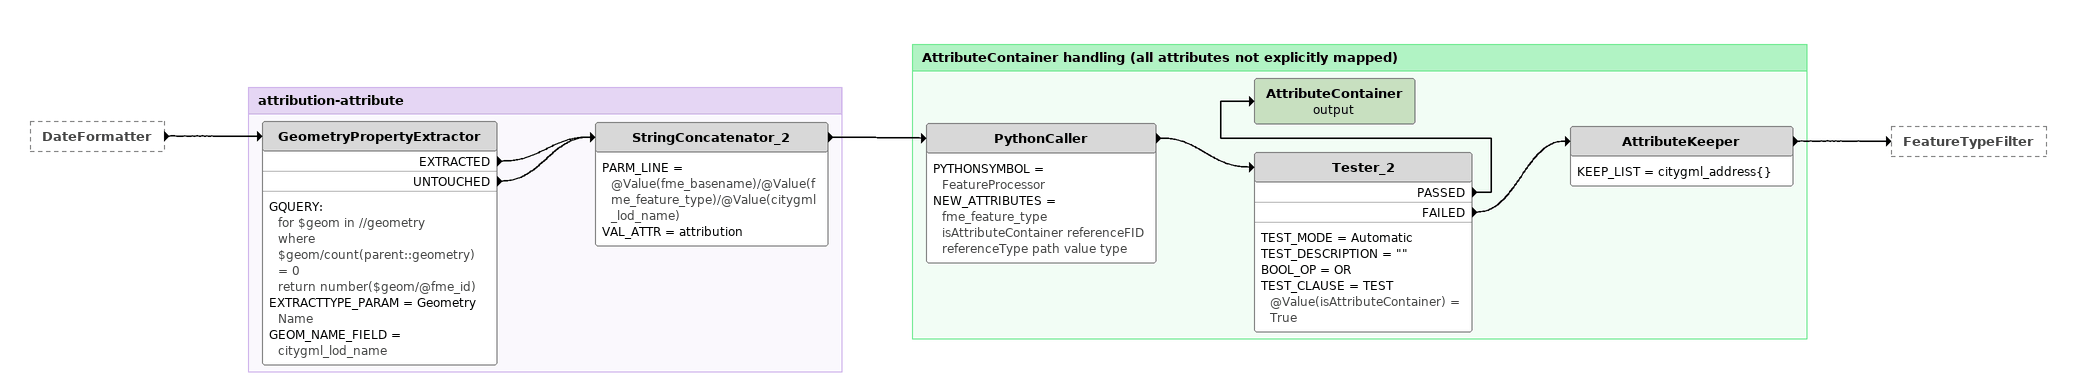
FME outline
DateFormatter [outside]
    -> GeometryPropertyExtractor

Bookmark: attribution-attribute
GeometryPropertyExtractor
    GQUERY:
      for $geom in //geometry
      where $geom/count(parent::geometry) = 0
      return number($geom/@fme_id)
    EXTRACTTYPE_PARAM = Geometry Name
    GEOM_NAME_FIELD = citygml_lod_name
    EXTRACTED -> StringConcatenator_2
    UNTOUCHED -> StringConcatenator_2
StringConcatenator_2
    PARM_LINE = @Value(fme_basename)/@Value(fme_feature_type)/@Value(citygml_lod_name)
    VAL_ATTR = attribution
    -> PythonCaller

Bookmark: AttributeContainer handling (all attributes not explicitly mapped)
PythonCaller
    PYTHONSYMBOL = FeatureProcessor
    NEW_ATTRIBUTES = fme_feature_type isAttributeContainer referenceFID referenceType path value type
    -> Tester_2
Tester_2
    TEST_MODE = Automatic
    TEST_DESCRIPTION = ""
    BOOL_OP = OR
    TEST_CLAUSE = TEST @Value(isAttributeContainer) = True
    PASSED -> AttributeContainer (output)
    FAILED -> AttributeKeeper
AttributeContainer (output)
AttributeKeeper
    KEEP_LIST = citygml_address{}
    -> FeatureTypeFilter
